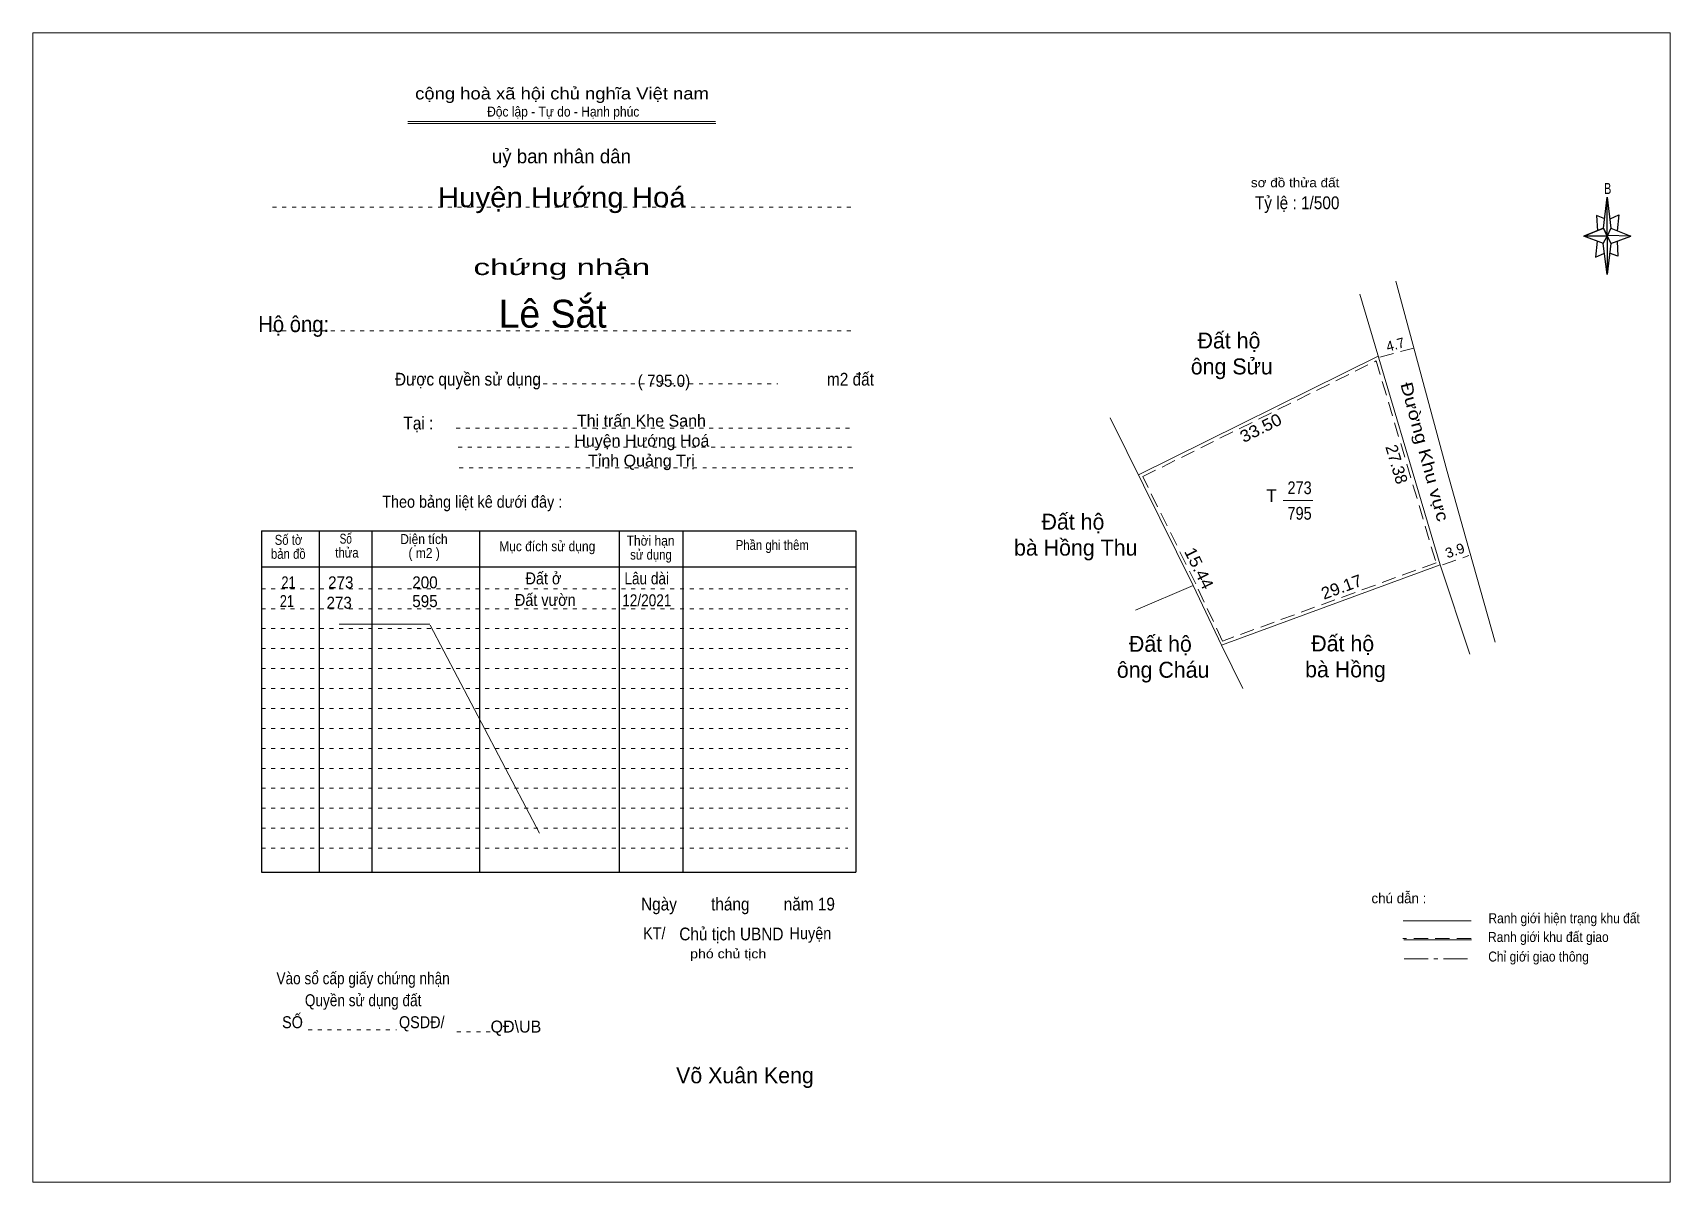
# Model space of a CAD drawing. Header units: centimetres. Extents: x -0.5 to 40.5, y 0 to 28.8.
import ezdxf
from ezdxf.enums import TextEntityAlignment as Align

# ---------------------------------------------------------------- set-up
doc = ezdxf.new("R2010")
doc.units = ezdxf.units.CM
doc.header["$LTSCALE"] = 0.12
for name, pattern in [('DOT_DASHED', [7.7, 5, -1.2, 0.3, -1.2]), ('DOTTED', [1.5, 0.3, -1.2]), ('MEDIUM_DASHED', [4.5, 3, -1.5])]:
    doc.linetypes.add(name, pattern=pattern)
for name, color, linetype, lineweight in [('1', 7, 'DOTTED', 13), ('4', 7, 'Continuous', 13), ('50', 7, 'Continuous', 25)]:
    doc.layers.add(name, color=color, linetype=linetype, lineweight=lineweight)
doc.layers.add('34', color=7, linetype='Continuous')
doc.layers.add('51', color=7, linetype='Continuous')

msp = doc.modelspace()

# ---------------------------------------------------------------- linework, layer by layer
at = {"layer": '1', "linetype": 'Continuous'}
for p, q in [((8.91, 26.55), (16.62, 26.55)), ((8.91, 26.5), (16.63, 26.5))]:
    msp.add_line(p, q, dxfattribs=at)
at = {"layer": '1'}
for p, q in [((5.52, 24.4), (20.02, 24.4)), ((5.52, 21.3), (20.02, 21.3)), ((12.06, 19.97), (18.18, 19.97)), ((10.12, 18.86), (20.06, 18.86)), ((10.17, 18.39), (20.11, 18.39)), ((10.2, 17.87), (20.14, 17.87)), ((5.24, 14.84), (19.94, 14.84)), ((5.24, 14.34), (19.94, 14.34)), ((5.24, 13.84), (19.94, 13.84)), ((5.24, 13.34), (19.94, 13.34)), ((5.24, 12.84), (19.94, 12.84)), ((5.24, 12.34), (19.94, 12.34)), ((5.24, 11.84), (19.94, 11.84)), ((5.24, 11.34), (19.94, 11.34)), ((5.24, 10.84), (19.94, 10.84)), ((5.24, 10.34), (19.94, 10.34)), ((5.24, 9.84), (19.94, 9.84)), ((5.24, 9.34), (19.94, 9.34)), ((5.24, 8.84), (19.94, 8.84)), ((5.24, 8.34), (19.94, 8.34)), ((6.41, 3.79), (8.63, 3.79)), ((10.14, 3.74), (11.2, 3.74))]:
    msp.add_line(p, q, dxfattribs=at)
at = {"layer": '1', "linetype": 'Continuous', "lineweight": 25}
for p, q in [((5.24, 16.29), (20.14, 16.29)), ((5.24, 16.29), (5.24, 7.74)), ((6.69, 16.29), (6.69, 7.74)), ((8.01, 16.29), (8.01, 7.74)), ((10.71, 16.29), (10.71, 7.74)), ((14.21, 16.29), (14.21, 7.74)), ((15.8, 16.29), (15.8, 7.74)), ((20.14, 16.29), (20.14, 7.74)), ((5.24, 15.39), (20.14, 15.39)), ((5.24, 7.74), (20.14, 7.74))]:
    msp.add_line(p, q, dxfattribs=at)
at = {"layer": '1', "linetype": 'Continuous'}
msp.add_lwpolyline([(-0.49, -0.03), (40.55, -0.03), (40.55, 28.77), (-0.49, 28.77)], close=True, dxfattribs=at)
at = {"layer": '4'}
for p, q in [((34.96, 17.78), (33.67, 22.55)), ((27.22, 17.69), (33.23, 20.67)), ((28.59, 14.92), (26.51, 19.12)), ((35.43, 16.11), (34.96, 17.78)), ((30.85, 17.05), (31.59, 17.05)), ((36.16, 13.5), (35.43, 16.11)), ((35.53, 13.2), (34.78, 15.44)), ((27.15, 14.3), (28.59, 14.92)), ((29.3, 13.43), (29.84, 12.34))]:
    msp.add_line(p, q, dxfattribs=at)
at = {"layer": '4', "linetype": 'MEDIUM_DASHED'}
for p, q in [((33.18, 20.55), (34.68, 15.49)), ((33.27, 20.64), (34.12, 20.87)), ((34.84, 15.44), (35.5, 15.67))]:
    msp.add_line(p, q, dxfattribs=at)
at = {"layer": '4'}
for points in [[(32.77, 22.22), (34.78, 15.44), (29.3, 13.43), (28.59, 14.92), (26.51, 19.12)], [(32.77, 22.22), (34.78, 15.44), (29.3, 13.43), (28.59, 14.92)]]:
    msp.add_lwpolyline(points, dxfattribs=at)
at = {"layer": '4', "linetype": 'MEDIUM_DASHED'}
for points in [[(28.66, 14.96), (27.33, 17.65), (33.18, 20.55)], [(34.68, 15.49), (29.33, 13.53), (28.66, 14.95)]]:
    msp.add_lwpolyline(points, dxfattribs=at)
at = {"layer": '50'}
for p, q in [((38.88, 23.87), (38.97, 24.65)), ((39.06, 23.87), (39.56, 23.67)), ((38.88, 23.49), (38.38, 23.67)), ((39.06, 23.49), (38.97, 22.71)), ((39.22, 23.55), (39.24, 23.17)), ((39.24, 23.17), (39.03, 23.25))]:
    msp.add_line(p, q, dxfattribs=at)
at = {"layer": '50', "lineweight": 13}
for p, q in [((7.19, 13.95), (9.46, 13.95)), ((9.47, 13.93), (12.21, 8.72)), ((35.56, 6.52), (33.86, 6.52)), ((35.57, 6.04), (33.87, 6.04))]:
    msp.add_line(p, q, dxfattribs=at)
at = {"layer": '50', "linetype": 'MEDIUM_DASHED', "lineweight": 13}
msp.add_line((35.56, 6.08), (33.85, 6.08), dxfattribs=at)
at = {"layer": '50', "linetype": 'DOT_DASHED', "lineweight": 13}
msp.add_line((33.88, 5.57), (35.59, 5.57), dxfattribs=at)
at = {"layer": '50'}
for points in [[(38.97, 24.65), (39.06, 23.87), (38.97, 23.67)], [(38.97, 23.67), (38.38, 23.67), (38.88, 23.87), (39.06, 23.49), (39.56, 23.67), (38.97, 23.69)], [(38.97, 23.67), (38.97, 22.71), (38.87, 23.49)]]:
    msp.add_lwpolyline(points, close=True, dxfattribs=at)
for points in [[(38.97, 23.67), (38.88, 23.87), (38.38, 23.67)], [(38.91, 24.11), (38.7, 24.19), (38.73, 23.81)], [(39.04, 24.11), (39.26, 24.21), (39.22, 23.81)], [(38.72, 23.55), (38.68, 23.15), (38.9, 23.25)], [(38.97, 23.67), (39.06, 23.49), (39.56, 23.67)]]:
    msp.add_lwpolyline(points, dxfattribs=at)

# ---------------------------------------------------------------- texts
at = {"layer": '1'}
for s, height, width, p in [('cộng hoà xã hội chủ nghĩa Việt nam', 0.3, 1.15, (12.775, 27.1)), ('Độc lập - Tự do - Hạnh phúc', 0.25, 0.9, (12.805, 26.67)), ('chứng nhận', 0.4, 1.55, (12.77, 22.7)), ('Được quyền sử dụng                                                                   m2 đất', 0.32, 0.9, (14.59, 19.93)), ('Tại :', 0.32, 0.9, (9.175, 18.83)), ('Theo bảng liệt kê dưới đây :', 0.3, 0.9, (10.525, 16.87)), ('Số tờ', 0.25, 0.85, (5.92, 15.94)), ('Số ', 0.25, 0.75, (7.39, 15.97)), ('Diện tích', 0.25, 0.9, (9.315, 15.96)), ('Mục đích sử dụng', 0.25, 0.9, (12.405, 15.78)), ('Thời hạn', 0.25, 0.9, (14.995, 15.92)), ('Phần ghi thêm', 0.25, 0.85, (18.045, 15.81)), ('bản đồ', 0.25, 0.85, (5.915, 15.59)), ('thửa', 0.25, 0.85, (7.385, 15.62)), ('( m2 )', 0.25, 0.9, (9.32, 15.61)), ('sử dụng', 0.25, 0.85, (15.005, 15.57)), ('Ngày        tháng        năm 19', 0.32, 0.9, (17.185, 6.78)), ('Chủ tịch UBND', 0.32, 0.9, (17.02, 6.03)), ('Vào sổ cấp giấy chứng nhận', 0.3, 0.85, (7.79, 4.93)), ('Quyền sử dụng đất', 0.3, 0.85, (7.79, 4.38)), ('SỐ                        QSDĐ/', 0.3, 0.9, (7.795, 3.83))]:
    msp.add_text(s, height=height, dxfattribs=dict(at, width=width)).set_placement(p, align=Align.CENTER)
msp.add_text('uỷ ban nhân dân', height=0.35, dxfattribs=at).set_placement((12.76, 25.5), align=Align.CENTER)
at = {"layer": '34'}
for s, height, width, p in [('Huyện Hướng Hoá', 0.5, 1.1, (12.77, 24.4)), ('Hộ ông:', 0.4, 0.95, (6.05, 21.27)), ('( 795.0)', 0.3, 0.95, (15.33, 19.9)), ('21', 0.3, 0.8, (5.92, 14.85)), ('273', 0.3, 0.95, (7.23, 14.85)), ('200', 0.3, 0.95, (9.34, 14.85)), ('21', 0.3, 0.8, (5.88, 14.38)), ('273', 0.3, 0.95, (7.19, 14.34)), ('595', 0.3, 0.95, (9.34, 14.38))]:
    msp.add_text(s, height=height, dxfattribs=dict(at, width=width)).set_placement(p, align=Align.CENTER)
for s, height, p in [('Lê Sắt', 0.7, (12.54, 21.38)), ('Thị trấn Khe Sanh', 0.3, (14.765, 18.9)), ('Huyện Hướng Hoá', 0.3, (14.775, 18.4)), ('Tỉnh Quảng Trị', 0.3, (14.765, 17.9))]:
    msp.add_text(s, height=height, dxfattribs=at).set_placement(p, align=Align.CENTER)
at = {"layer": '4'}
for s, p in [('Đất hộ ', (29.565, 20.86)), ('ông Sửu', (29.56, 20.21)), ('Đất hộ ', (25.655, 16.32)), ('bà Hồng Thu', (25.65, 15.67)), ('Đất hộ ', (27.845, 13.26)), ('Đất hộ ', (32.415, 13.27)), ('ông Cháu', (27.84, 12.61)), ('bà Hồng', (32.41, 12.62))]:
    msp.add_text(s, height=0.4, dxfattribs=at).set_placement(p, align=Align.CENTER)
for s, height, rotation, p in [('4.7', 0.25, 15.141, (33.6924, 20.8383)), ('27.38', 0.3, 286.513, (33.5489, 17.9176))]:
    msp.add_text(s, height=height, rotation=rotation, dxfattribs=at).set_placement(p, align=Align.CENTER)
for s, height, rotation, width, p in [('Đường Khu vực', 0.3, 285.133, 1.25, (34.2524, 18.2342)), ('33.50', 0.3, 26.374, 1.1, (30.3534, 18.7346)), ('15.44', 0.3, 296.346, 1.1, (28.6044, 15.2866)), ('3.9', 0.25, 19.213, 1.05, (35.1939, 15.6785)), ('29.17', 0.3, 20.142, 1.05, (32.3633, 14.7446))]:
    msp.add_text(s, height=height, rotation=rotation, dxfattribs=dict(at, width=width)).set_placement(p, align=Align.CENTER)
msp.add_text('T', height=0.32, dxfattribs=at).set_placement((30.69, 17.01), align=Align.RIGHT)
at = {"layer": '4', "width": 0.85}
for s, p in [('273', (31.26, 17.21)), ('795', (31.26, 16.57))]:
    msp.add_text(s, height=0.32, dxfattribs=at).set_placement(p, align=Align.CENTER)
at = {"layer": '50'}
for s, height, width, p in [('sơ đồ thửa đất ', 0.23, 1.1, (31.195, 24.9)), ('B', 0.2756, 0.75, (38.98, 24.73)), ('Đất ở ', 0.3, 0.9, (12.36, 14.95)), ('Lâu dài ', 0.3, 0.85, (14.945, 14.95)), ('Đất vườn', 0.3, 0.9, (12.355, 14.41)), ('12/2021', 0.3, 0.85, (14.9, 14.4)), ('Ranh giới hiện trạng khu đất', 0.25, 0.9, (37.89, 6.46)), ('KT/                               Huyện ', 0.3, 0.9, (17.215, 6.06)), ('Ranh giới khu đất giao', 0.25, 0.9, (37.495, 5.99)), ('phó chủ tịch', 0.23, 1.15, (16.94, 5.58)), ('Chỉ giới giao thông', 0.25, 0.9, (37.25, 5.5))]:
    msp.add_text(s, height=height, dxfattribs=dict(at, width=width)).set_placement(p, align=Align.CENTER)
for s, height, p in [('chú dẫn :', 0.25, (33.75, 6.96)), ('QĐ\\UB', 0.3, (11.62, 3.72)), ('Võ Xuân Keng', 0.4, (17.36, 2.45))]:
    msp.add_text(s, height=height, dxfattribs=at).set_placement(p, align=Align.CENTER)
at = {"layer": '51', "width": 0.9}
msp.add_text('Tỷ lệ : 1/500', height=0.32, dxfattribs=at).set_placement((30.14, 24.35))

doc.saveas('drawing.dxf')
